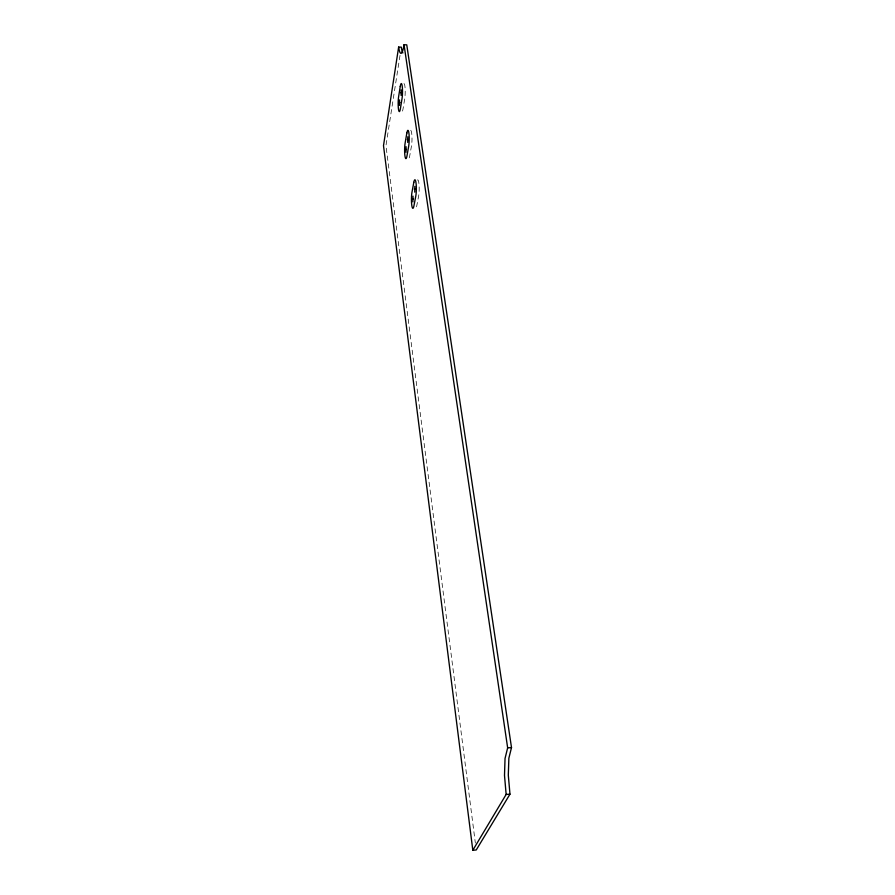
<?xml version="1.0" encoding="UTF-8"?>
<svg xmlns="http://www.w3.org/2000/svg" width="895" height="895" viewBox="0 0 895 895"><rect width="100%" height="100%" fill="white"/><g stroke="black" fill="none" stroke-linecap="round" stroke-linejoin="round"><path stroke-width="0.67" stroke-dasharray="4.47 3.36" d="M400.02 55.367L385.946 145.717L475.346 843.045M403.936 83.638A9.028 1.387 -88.8 0 1 405.144 88.941A9.028 1.387 -88.8 0 1 404.697 98.886L403.03 108.91A8.939 1.365 -88.9 0 1 401.676 111.394M417.372 180.085A9.431 1.566 -89.4 0 1 419.061 184.862A9.431 1.566 -89.4 0 1 418.614 196.229L416.734 205.973A9.342 1.544 -89.4 0 1 415.202 207.92M410.671 130.39A9.218 1.477 -89.1 0 1 411.946 136.096A9.218 1.477 -89.1 0 1 411.454 146.176L409.686 156.088A9.129 1.443 -89.1 0 1 408.254 158.314"/><path stroke-width="1.34" d="M399.461 105.409L399.539 99.904M401.083 95.385L401.161 89.824M405.994 152.295L406.084 146.679M407.717 142.394L407.807 136.722M412.908 201.89L412.998 196.139M414.743 192.145L414.832 186.339M398.644 47.066L383.496 145.672L472.817 850.25L476.229 849.981L509.971 794.167L508.304 775.159L508.863 758.222L511.504 747.593L406.755 44.839L404.037 44.75A25.485 3.793 -88.5 0 1 398.644 47.066L401.296 47.155A25.474 3.837 -88.4 0 0 402.907 52.939M404.037 44.75L507.655 747.84L505.037 758.468L504.5 775.428L506.145 794.447L472.817 850.25M400.703 92.7L401.542 92.521M399.092 102.724L399.92 102.589M506.145 794.447L509.971 794.167M507.655 747.84L511.504 747.593M407.314 139.553L408.209 139.564M405.603 149.465L406.475 149.521M414.318 189.125L415.269 189.348M412.483 198.88L413.423 199.149M400.255 86.446L398.644 96.515A8.95 1.342 -88.9 0 0 398.465 109.123A8.95 1.342 -88.9 0 0 400.367 108.854L402 98.819A9.039 1.365 -88.9 0 0 402.202 86.009A9.039 1.365 -88.9 0 0 400.255 86.446M406.845 133.053L405.133 142.999A9.14 1.432 -89.2 0 0 404.932 155.875A9.14 1.432 -89.2 0 0 406.956 156.032L408.691 146.12A9.23 1.454 -89.1 0 0 408.903 133.042A9.23 1.454 -89.1 0 0 406.845 133.053M413.814 182.345L411.991 192.145A9.342 1.522 -89.5 0 0 411.778 205.302A9.342 1.522 -89.5 0 0 413.915 205.94L415.772 196.195A9.431 1.544 -89.4 0 0 416.007 182.826A9.431 1.544 -89.4 0 0 413.814 182.345"/></g></svg>
